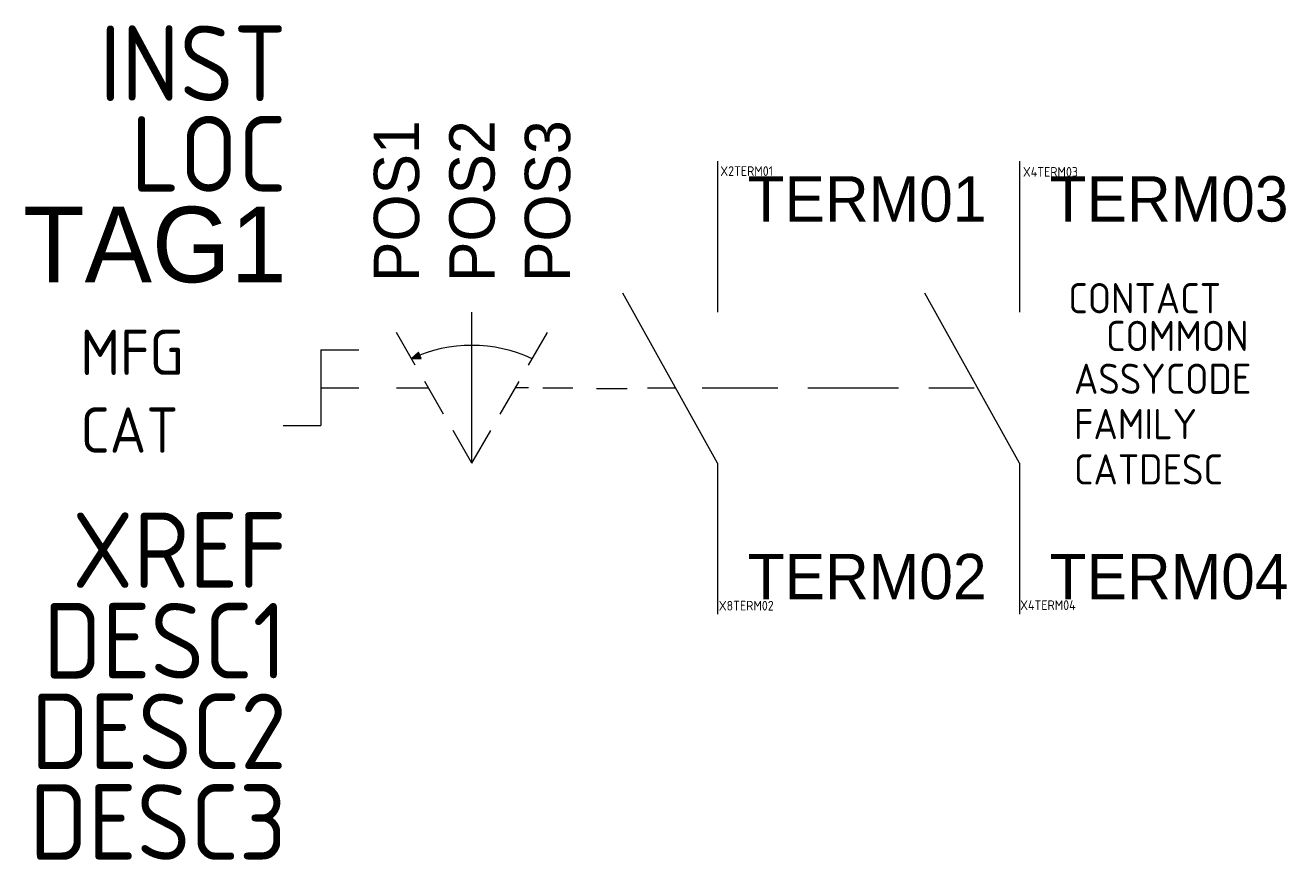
# Model space of a CAD drawing. Header units: millimetres. Extents: x -22.9 to 18.9, y -15.6 to 12.
import ezdxf
from ezdxf.enums import TextEntityAlignment as Align

# ---------------------------------------------------------------- set-up
doc = ezdxf.new("R2010")
doc.units = ezdxf.units.MM
doc.styles.add('WD_IEC', font='isocp2.shx', dxfattribs={"width": 0.9, "height": 4})

msp = doc.modelspace()

# ---------------------------------------------------------------- linework, layer by layer
for p, q in [((0, 7.5), (0, 2.5)), ((10, 7.5), (10, 2.5)), ((0, -2.5), (-3.125, 3.125)), ((10, -2.5), (6.875, 3.125)), ((-8.125, -2.5), (-8.125, 2.5)), ((-10, 0.748), (-10.625, 1.83)), ((-6.25, 0.748), (-5.625, 1.83)), ((-13.125, 1.25), (-11.875, 1.25)), ((-13.125, 1.25), (-13.125, -1.25)), ((-9.898, 1.182), (-10.124, 0.964)), ((-10.124, 0.964), (-9.804, 0.964)), ((-9.804, 0.964), (-9.898, 1.182)), ((-13.125, 0), (-11.875, 0)), ((-10.625, 0), (-9.568, 0)), ((-9.062, -0.876), (-9.687, 0.206)), ((-7.187, -0.876), (-6.562, 0.206)), ((-6.25, 0), (-6.682, 0)), ((-2.312, 0), (-1.388, -0.001)), ((-0.5, 0), (2, 0)), ((3, 0), (6, 0)), ((7, 0), (8.5, 0)), ((-5.782, -0.008), (-4.782, -0.008)), ((-4.005, -0.023), (-2.982, -0.023)), ((-14.375, -1.25), (-13.125, -1.25)), ((-8.125, -2.5), (-8.75, -1.417)), ((-8.125, -2.5), (-7.5, -1.417)), ((0, -2.5), (0, -7.5)), ((10, -2.5), (10, -7.5))]:
    msp.add_line(p, q)
msp.add_arc((-8.134, -3.343), 4.745, 65.0065, 114.8101)
msp.add_solid([(-9.804, 0.964), (-9.898, 1.182), (-10.124, 0.964)])

# ---------------------------------------------------------------- texts
at = {"style": 'WD_IEC', "flags": 1}
for tag, p in [('INST', (-14.261, 9.49)), ('LOC', (-14.261, 6.49)), ('DESC1', (-14.261, -9.625)), ('DESC2', (-14.261, -12.625)), ('DESC3', (-14.261, -15.625))]:
    msp.add_attdef(tag, text='', height=2.5, dxfattribs=at).set_placement(p, align=Align.RIGHT)
at = {"flags": 8}
for tag, text, p in [('POS1', '1', (-10.625, 3.5)), ('POS2', '0', (-8.125, 3.5)), ('POS3', '2', (-5.625, 3.5))]:
    msp.add_attdef(tag, text=text, height=1.5, rotation=90, dxfattribs=at).set_placement(p, align=Align.MIDDLE_LEFT)
at = {"style": 'WD_IEC', "flags": 1}
for tag, p, s, height in [('X2TERM01', (0.098, 7.011), '', 0.32), ('X4TERM03', (10.117, 6.985), '', 0.32), ('CONTACT', (11.621, 2.463), 'NO', 1), ('COMMON', (12.871, 1.213), '02', 1), ('MFG', (-21.089, 0.422), 'ACKO', 1.5), ('ASSYCODE', (11.809, -0.203), '', 1), ('CAT', (-21.089, -2.15), 'XB2-BD(J)53', 1.5), ('FAMILY', (11.809, -1.703), 'PB_ACKO', 1), ('CATDESC', (11.809, -3.203), '', 1), ('X8TERM02', (0.047, -7.375), '', 0.32), ('X4TERM04', (10.026, -7.356), '', 0.32)]:
    msp.add_attdef(tag, p, s, height=height, dxfattribs=at)
for tag, p, s in [('TERM01', (1, 5.5), '13'), ('TERM03', (11, 5.5), '11'), ('TERM02', (1.002, -6.999), '14'), ('TERM04', (11, -7), '12')]:
    msp.add_attdef(tag, p, s, height=1.5)
msp.add_attdef('TAG1', text='S', height=2.5).set_placement((-14.261, 3.49), align=Align.RIGHT)
at = {"lineweight": 15, "style": 'WD_IEC', "flags": 1}
msp.add_attdef('XREF', text='', height=2.5, dxfattribs=at).set_placement((-14.261, -6.625), align=Align.RIGHT)

doc.saveas('drawing.dxf')
